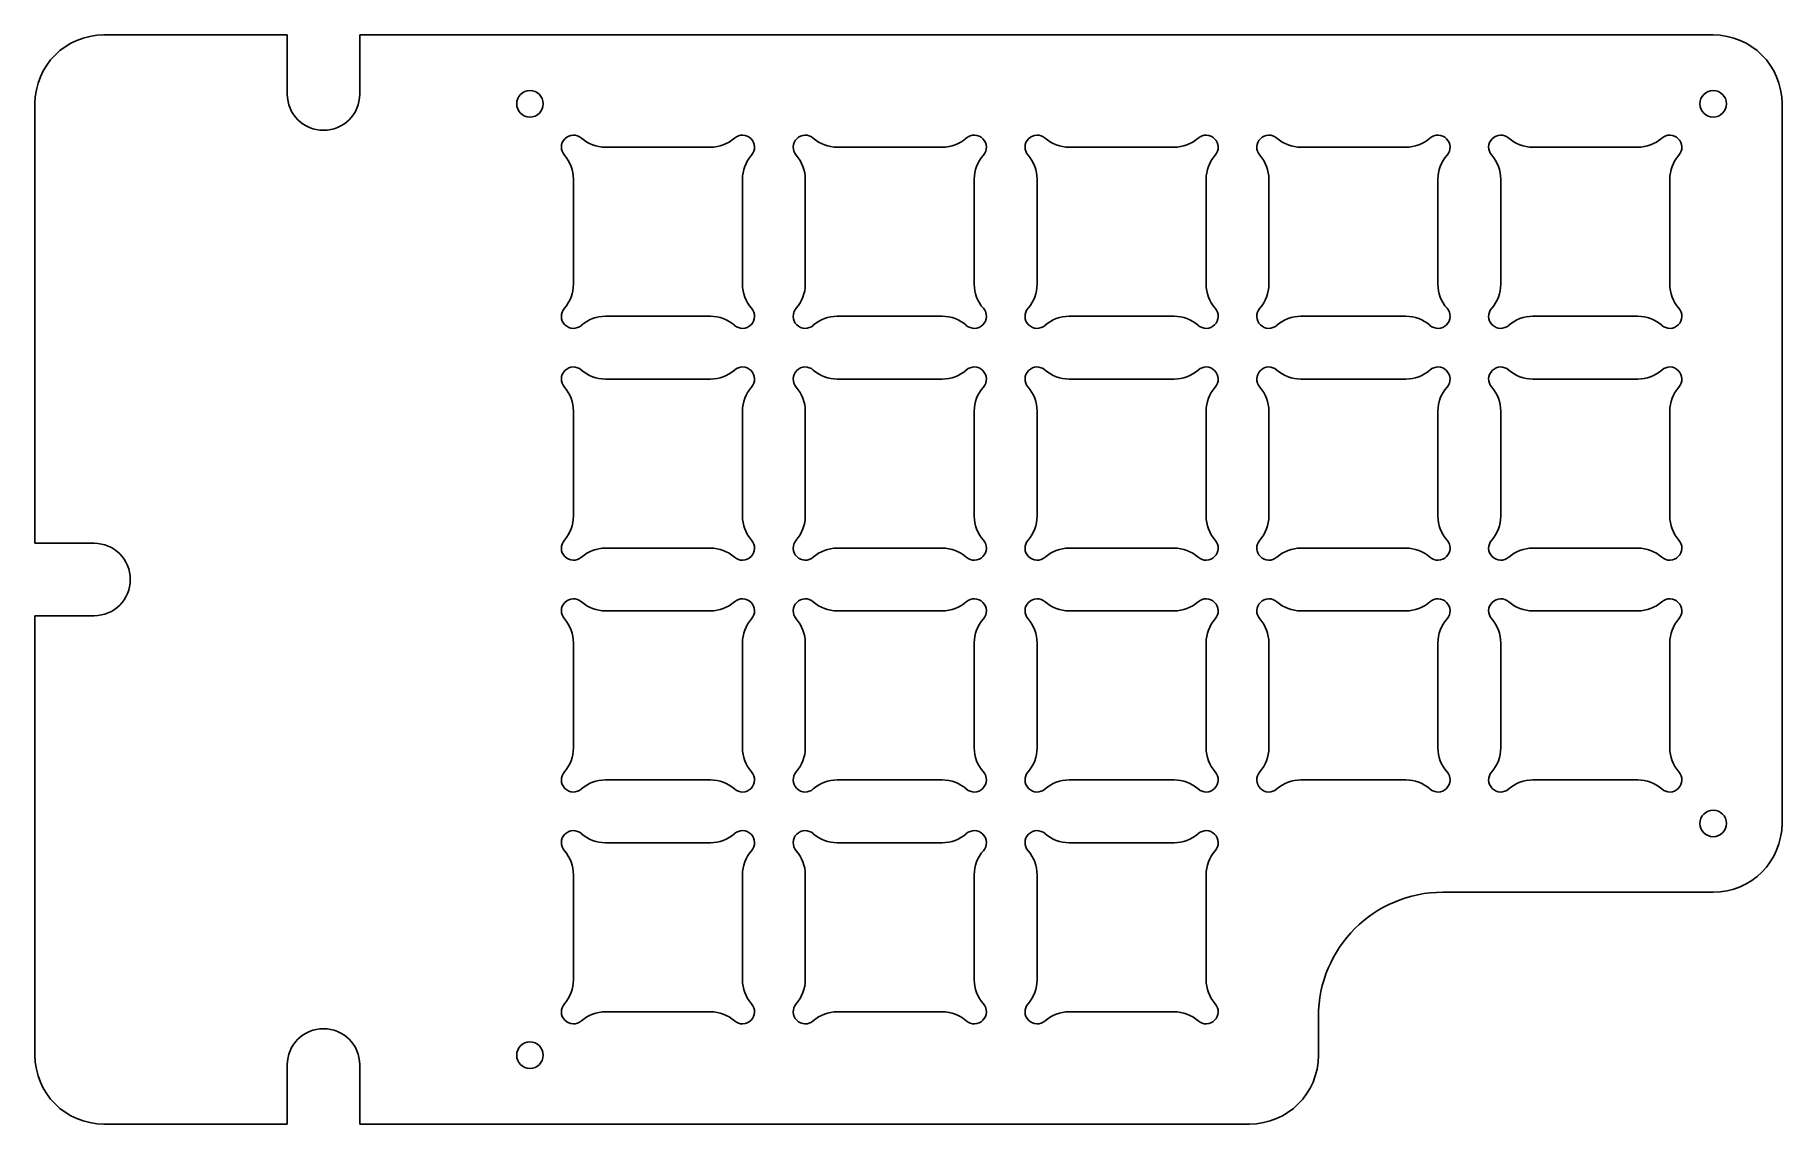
# Model space of a CAD drawing. Header units: millimetres. Extents: x 227 to 372, y -84 to 7.
import ezdxf

# ---------------------------------------------------------------- set-up
doc = ezdxf.new("R2010")
doc.units = ezdxf.units.MM

msp = doc.modelspace()

# ---------------------------------------------------------------- linework, layer by layer
for p, q in [((248.3, 6.7), (233.1, 6.7)), ((248.3, 1.8), (248.3, 6.7)), ((366.4, 6.7), (254.3, 6.7)), ((254.3, 6.7), (254.3, 1.8)), ((227.4, 1), (227.4, -35.4)), ((372.1, 1), (372.1, -58.6)), ((283.35, -2.6), (274.65, -2.6)), ((302.55, -2.6), (293.85, -2.6)), ((321.75, -2.6), (313.05, -2.6)), ((340.95, -2.6), (332.25, -2.6)), ((360.15, -2.6), (351.45, -2.6)), ((272, -5.25), (272, -13.95)), ((286, -5.25), (286, -13.95)), ((291.2, -5.25), (291.2, -13.95)), ((305.2, -5.25), (305.2, -13.95)), ((310.4, -5.25), (310.4, -13.95)), ((324.4, -5.25), (324.4, -13.95)), ((329.6, -5.25), (329.6, -13.95)), ((343.6, -5.25), (343.6, -13.95)), ((348.8, -5.25), (348.8, -13.95)), ((362.8, -5.25), (362.8, -13.95)), ((283.35, -16.6), (274.65, -16.6)), ((302.55, -16.6), (293.85, -16.6)), ((321.75, -16.6), (313.05, -16.6)), ((340.95, -16.6), (332.25, -16.6)), ((360.15, -16.6), (351.45, -16.6)), ((283.35, -21.8), (274.65, -21.8)), ((302.55, -21.8), (293.85, -21.8)), ((321.75, -21.8), (313.05, -21.8)), ((340.95, -21.8), (332.25, -21.8)), ((360.15, -21.8), (351.45, -21.8)), ((272, -24.45), (272, -33.15)), ((286, -24.45), (286, -33.15)), ((291.2, -24.45), (291.2, -33.15)), ((305.2, -24.45), (305.2, -33.15)), ((310.4, -24.45), (310.4, -33.15)), ((324.4, -24.45), (324.4, -33.15)), ((329.6, -24.45), (329.6, -33.15)), ((343.6, -24.45), (343.6, -33.15)), ((348.8, -24.45), (348.8, -33.15)), ((362.8, -24.45), (362.8, -33.15)), ((232.3, -35.4), (227.4, -35.4)), ((283.35, -35.8), (274.65, -35.8)), ((302.55, -35.8), (293.85, -35.8)), ((321.75, -35.8), (313.05, -35.8)), ((340.95, -35.8), (332.25, -35.8)), ((360.15, -35.8), (351.45, -35.8)), ((227.4, -41.4), (232.3, -41.4)), ((227.4, -41.4), (227.4, -77.8)), ((283.35, -41), (274.65, -41)), ((302.55, -41), (293.85, -41)), ((321.75, -41), (313.05, -41)), ((340.95, -41), (332.25, -41)), ((360.15, -41), (351.45, -41)), ((272, -43.65), (272, -52.35)), ((286, -43.65), (286, -52.35)), ((291.2, -43.65), (291.2, -52.35)), ((305.2, -43.65), (305.2, -52.35)), ((310.4, -43.65), (310.4, -52.35)), ((324.4, -43.65), (324.4, -52.35)), ((329.6, -43.65), (329.6, -52.35)), ((343.6, -43.65), (343.6, -52.35)), ((348.8, -43.65), (348.8, -52.35)), ((362.8, -43.65), (362.8, -52.35)), ((283.35, -55), (274.65, -55)), ((302.55, -55), (293.85, -55)), ((321.75, -55), (313.05, -55)), ((340.95, -55), (332.25, -55)), ((360.15, -55), (351.45, -55)), ((283.35, -60.2), (274.65, -60.2)), ((302.55, -60.2), (293.85, -60.2)), ((321.75, -60.2), (313.05, -60.2)), ((272, -62.85), (272, -71.55)), ((286, -62.85), (286, -71.55)), ((291.2, -62.85), (291.2, -71.55)), ((305.2, -62.85), (305.2, -71.55)), ((310.4, -62.85), (310.4, -71.55)), ((324.4, -62.85), (324.4, -71.55)), ((366.4, -64.3), (344, -64.3)), ((283.35, -74.2), (274.65, -74.2)), ((302.55, -74.2), (293.85, -74.2)), ((321.75, -74.2), (313.05, -74.2)), ((333.7, -74.6), (333.7, -77.8)), ((248.3, -78.6), (248.3, -83.5)), ((254.3, -83.5), (254.3, -78.6)), ((233.1, -83.5), (248.3, -83.5)), ((254.3, -83.5), (328, -83.5))]:
    msp.add_line(p, q)
for centre in [(268.4, 1), (366.4, 1), (366.4, -58.6), (268.4, -77.8)]:
    msp.add_circle(centre, 1.1)
for centre, radius, start, end in [((233.1, 1), 5.7, 90, 180), ((366.4, 1), 5.7, 0, 90), ((251.3, 1.8), 3, -180, 0), ((272, -2.6), 1, -311.4096, -138.5904), ((274.65, 0.4), 3, -131.4096, -90), ((283.35, 0.4), 3, -90, -48.5904), ((286, -2.6), 1, -41.4096, 131.4096), ((291.2, -2.6), 1, -311.4096, -138.5904), ((293.85, 0.4), 3, -131.4096, -90), ((302.55, 0.4), 3, -90, -48.5904), ((305.2, -2.6), 1, -41.4096, 131.4096), ((310.4, -2.6), 1, -311.4096, -138.5904), ((313.05, 0.4), 3, -131.4096, -90), ((321.75, 0.4), 3, -90, -48.5904), ((324.4, -2.6), 1, -41.4096, 131.4096), ((329.6, -2.6), 1, -311.4096, -138.5904), ((332.25, 0.4), 3, -131.4096, -90), ((340.95, 0.4), 3, -90, -48.5904), ((343.6, -2.6), 1, -41.4096, 131.4096), ((348.8, -2.6), 1, -311.4096, -138.5904), ((351.45, 0.4), 3, -131.4096, -90), ((360.15, 0.4), 3, -90, -48.5904), ((362.8, -2.6), 1, -41.4096, 131.4096), ((269, -5.25), 3, 0, 41.4096), ((289, -5.25), 3, 138.5904, 180), ((288.2, -5.25), 3, 0, 41.4096), ((308.2, -5.25), 3, 138.5904, 180), ((307.4, -5.25), 3, 0, 41.4096), ((327.4, -5.25), 3, 138.5904, 180), ((326.6, -5.25), 3, 0, 41.4096), ((346.6, -5.25), 3, 138.5904, 180), ((345.8, -5.25), 3, 0, 41.4096), ((365.8, -5.25), 3, 138.5904, 180), ((269, -13.95), 3, -41.4096, 0), ((289, -13.95), 3, -180, -138.5904), ((288.2, -13.95), 3, -41.4096, 0), ((308.2, -13.95), 3, -180, -138.5904), ((307.4, -13.95), 3, -41.4096, 0), ((327.4, -13.95), 3, -180, -138.5904), ((326.6, -13.95), 3, -41.4096, 0), ((346.6, -13.95), 3, -180, -138.5904), ((345.8, -13.95), 3, -41.4096, 0), ((365.8, -13.95), 3, -180, -138.5904), ((272, -16.6), 1, -221.4096, -48.5904), ((274.65, -19.6), 3, 90, 131.4096), ((283.35, -19.6), 3, 48.5904, 90), ((286, -16.6), 1, -131.4096, 41.4096), ((291.2, -16.6), 1, -221.4096, -48.5904), ((293.85, -19.6), 3, 90, 131.4096), ((302.55, -19.6), 3, 48.5904, 90), ((305.2, -16.6), 1, -131.4096, 41.4096), ((310.4, -16.6), 1, -221.4096, -48.5904), ((313.05, -19.6), 3, 90, 131.4096), ((321.75, -19.6), 3, 48.5904, 90), ((324.4, -16.6), 1, -131.4096, 41.4096), ((329.6, -16.6), 1, -221.4096, -48.5904), ((332.25, -19.6), 3, 90, 131.4096), ((340.95, -19.6), 3, 48.5904, 90), ((343.6, -16.6), 1, -131.4096, 41.4096), ((348.8, -16.6), 1, -221.4096, -48.5904), ((351.45, -19.6), 3, 90, 131.4096), ((360.15, -19.6), 3, 48.5904, 90), ((362.8, -16.6), 1, -131.4096, 41.4096), ((272, -21.8), 1, -311.4096, -138.5904), ((274.65, -18.8), 3, -131.4096, -90), ((283.35, -18.8), 3, -90, -48.5904), ((286, -21.8), 1, -41.4096, 131.4096), ((291.2, -21.8), 1, -311.4096, -138.5904), ((293.85, -18.8), 3, -131.4096, -90), ((302.55, -18.8), 3, -90, -48.5904), ((305.2, -21.8), 1, -41.4096, 131.4096), ((310.4, -21.8), 1, -311.4096, -138.5904), ((313.05, -18.8), 3, -131.4096, -90), ((321.75, -18.8), 3, -90, -48.5904), ((324.4, -21.8), 1, -41.4096, 131.4096), ((329.6, -21.8), 1, -311.4096, -138.5904), ((332.25, -18.8), 3, -131.4096, -90), ((340.95, -18.8), 3, -90, -48.5904), ((343.6, -21.8), 1, -41.4096, 131.4096), ((348.8, -21.8), 1, -311.4096, -138.5904), ((351.45, -18.8), 3, -131.4096, -90), ((360.15, -18.8), 3, -90, -48.5904), ((362.8, -21.8), 1, -41.4096, 131.4096), ((269, -24.45), 3, 0, 41.4096), ((289, -24.45), 3, 138.5904, 180), ((288.2, -24.45), 3, 0, 41.4096), ((308.2, -24.45), 3, 138.5904, 180), ((307.4, -24.45), 3, 0, 41.4096), ((327.4, -24.45), 3, 138.5904, 180), ((326.6, -24.45), 3, 0, 41.4096), ((346.6, -24.45), 3, 138.5904, 180), ((345.8, -24.45), 3, 0, 41.4096), ((365.8, -24.45), 3, 138.5904, 180), ((269, -33.15), 3, -41.4096, 0), ((289, -33.15), 3, -180, -138.5904), ((288.2, -33.15), 3, -41.4096, 0), ((308.2, -33.15), 3, -180, -138.5904), ((307.4, -33.15), 3, -41.4096, 0), ((327.4, -33.15), 3, -180, -138.5904), ((326.6, -33.15), 3, -41.4096, 0), ((346.6, -33.15), 3, -180, -138.5904), ((345.8, -33.15), 3, -41.4096, 0), ((365.8, -33.15), 3, -180, -138.5904), ((232.3, -38.4), 3, -90, 90), ((272, -35.8), 1, -221.4096, -48.5904), ((274.65, -38.8), 3, 90, 131.4096), ((283.35, -38.8), 3, 48.5904, 90), ((286, -35.8), 1, -131.4096, 41.4096), ((291.2, -35.8), 1, -221.4096, -48.5904), ((293.85, -38.8), 3, 90, 131.4096), ((302.55, -38.8), 3, 48.5904, 90), ((305.2, -35.8), 1, -131.4096, 41.4096), ((310.4, -35.8), 1, -221.4096, -48.5904), ((313.05, -38.8), 3, 90, 131.4096), ((321.75, -38.8), 3, 48.5904, 90), ((324.4, -35.8), 1, -131.4096, 41.4096), ((329.6, -35.8), 1, -221.4096, -48.5904), ((332.25, -38.8), 3, 90, 131.4096), ((340.95, -38.8), 3, 48.5904, 90), ((343.6, -35.8), 1, -131.4096, 41.4096), ((348.8, -35.8), 1, -221.4096, -48.5904), ((351.45, -38.8), 3, 90, 131.4096), ((360.15, -38.8), 3, 48.5904, 90), ((362.8, -35.8), 1, -131.4096, 41.4096), ((272, -41), 1, -311.4096, -138.5904), ((274.65, -38), 3, -131.4096, -90), ((283.35, -38), 3, -90, -48.5904), ((286, -41), 1, -41.4096, 131.4096), ((291.2, -41), 1, -311.4096, -138.5904), ((293.85, -38), 3, -131.4096, -90), ((302.55, -38), 3, -90, -48.5904), ((305.2, -41), 1, -41.4096, 131.4096), ((310.4, -41), 1, -311.4096, -138.5904), ((313.05, -38), 3, -131.4096, -90), ((321.75, -38), 3, -90, -48.5904), ((324.4, -41), 1, -41.4096, 131.4096), ((329.6, -41), 1, -311.4096, -138.5904), ((332.25, -38), 3, -131.4096, -90), ((340.95, -38), 3, -90, -48.5904), ((343.6, -41), 1, -41.4096, 131.4096), ((348.8, -41), 1, -311.4096, -138.5904), ((351.45, -38), 3, -131.4096, -90), ((360.15, -38), 3, -90, -48.5904), ((362.8, -41), 1, -41.4096, 131.4096), ((269, -43.65), 3, 0, 41.4096), ((289, -43.65), 3, 138.5904, 180), ((288.2, -43.65), 3, 0, 41.4096), ((308.2, -43.65), 3, 138.5904, 180), ((307.4, -43.65), 3, 0, 41.4096), ((327.4, -43.65), 3, 138.5904, 180), ((326.6, -43.65), 3, 0, 41.4096), ((346.6, -43.65), 3, 138.5904, 180), ((345.8, -43.65), 3, 0, 41.4096), ((365.8, -43.65), 3, 138.5904, 180), ((269, -52.35), 3, -41.4096, 0), ((289, -52.35), 3, -180, -138.5904), ((288.2, -52.35), 3, -41.4096, 0), ((308.2, -52.35), 3, -180, -138.5904), ((307.4, -52.35), 3, -41.4096, 0), ((327.4, -52.35), 3, -180, -138.5904), ((326.6, -52.35), 3, -41.4096, 0), ((346.6, -52.35), 3, -180, -138.5904), ((345.8, -52.35), 3, -41.4096, 0), ((365.8, -52.35), 3, -180, -138.5904), ((272, -55), 1, -221.4096, -48.5904), ((286, -55), 1, -131.4096, 41.4096), ((291.2, -55), 1, -221.4096, -48.5904), ((305.2, -55), 1, -131.4096, 41.4096), ((310.4, -55), 1, -221.4096, -48.5904), ((324.4, -55), 1, -131.4096, 41.4096), ((329.6, -55), 1, -221.4096, -48.5904), ((343.6, -55), 1, -131.4096, 41.4096), ((348.8, -55), 1, -221.4096, -48.5904), ((362.8, -55), 1, -131.4096, 41.4096), ((274.65, -58), 3, 90, 131.4096), ((283.35, -58), 3, 48.5904, 90), ((293.85, -58), 3, 90, 131.4096), ((302.55, -58), 3, 48.5904, 90), ((313.05, -58), 3, 90, 131.4096), ((321.75, -58), 3, 48.5904, 90), ((332.25, -58), 3, 90, 131.4096), ((340.95, -58), 3, 48.5904, 90), ((351.45, -58), 3, 90, 131.4096), ((360.15, -58), 3, 48.5904, 90), ((272, -60.2), 1, -311.4096, -138.5904), ((286, -60.2), 1, -41.4096, 131.4096), ((291.2, -60.2), 1, -311.4096, -138.5904), ((305.2, -60.2), 1, -41.4096, 131.4096), ((310.4, -60.2), 1, -311.4096, -138.5904), ((324.4, -60.2), 1, -41.4096, 131.4096), ((366.4, -58.6), 5.7, -90, 0), ((274.65, -57.2), 3, -131.4096, -90), ((283.35, -57.2), 3, -90, -48.5904), ((293.85, -57.2), 3, -131.4096, -90), ((302.55, -57.2), 3, -90, -48.5904), ((313.05, -57.2), 3, -131.4096, -90), ((321.75, -57.2), 3, -90, -48.5904), ((269, -62.85), 3, 0, 41.4096), ((289, -62.85), 3, 138.5904, 180), ((288.2, -62.85), 3, 0, 41.4096), ((308.2, -62.85), 3, 138.5904, 180), ((307.4, -62.85), 3, 0, 41.4096), ((327.4, -62.85), 3, 138.5904, 180), ((344, -74.6), 10.3, 90, 180), ((269, -71.55), 3, -41.4096, 0), ((289, -71.55), 3, -180, -138.5904), ((288.2, -71.55), 3, -41.4096, 0), ((308.2, -71.55), 3, -180, -138.5904), ((307.4, -71.55), 3, -41.4096, 0), ((327.4, -71.55), 3, -180, -138.5904), ((272, -74.2), 1, -221.4096, -48.5904), ((286, -74.2), 1, -131.4096, 41.4096), ((291.2, -74.2), 1, -221.4096, -48.5904), ((305.2, -74.2), 1, -131.4096, 41.4096), ((310.4, -74.2), 1, -221.4096, -48.5904), ((324.4, -74.2), 1, -131.4096, 41.4096), ((274.65, -77.2), 3, 90, 131.4096), ((283.35, -77.2), 3, 48.5904, 90), ((293.85, -77.2), 3, 90, 131.4096), ((302.55, -77.2), 3, 48.5904, 90), ((313.05, -77.2), 3, 90, 131.4096), ((321.75, -77.2), 3, 48.5904, 90), ((251.3, -78.6), 3, 0, 180), ((233.1, -77.8), 5.7, -180, -90), ((328, -77.8), 5.7, -90, 0)]:
    msp.add_arc(centre, radius, start, end)

doc.saveas('drawing.dxf')
